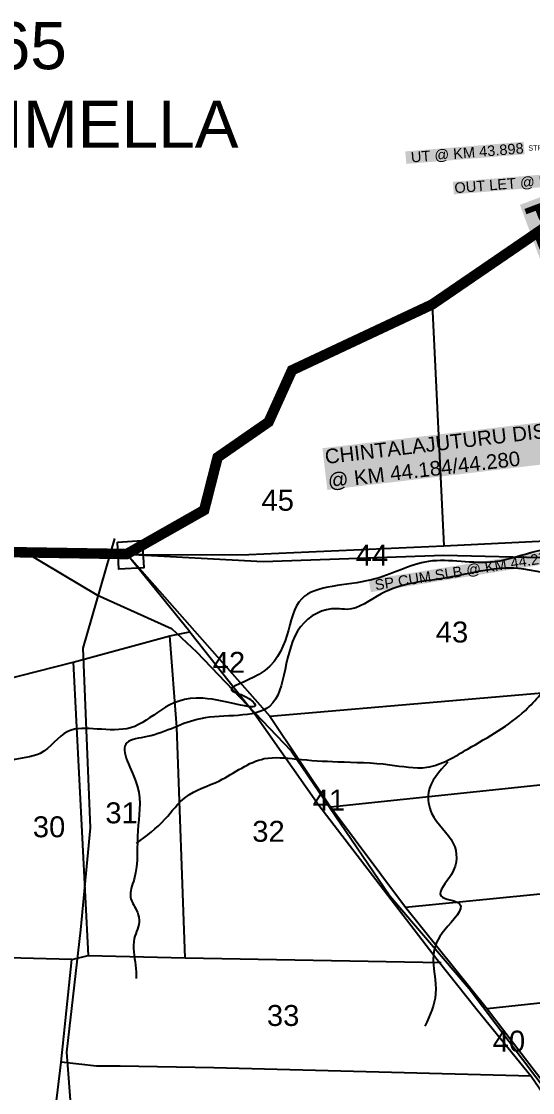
# Model space of a CAD drawing. Header units: inches. Extents: x 204181 to 273365, y 1587708 to 1600456.
# Drawn here: x 206162 to 206651, y 1595411 to 1596434 of the extents above; entities that cross this region are included whole.
import ezdxf
from ezdxf.enums import TextEntityAlignment as Align

# ---------------------------------------------------------------- set-up
doc = ezdxf.new("R2010")
doc.units = ezdxf.units.IN
doc.header["$LTSCALE"] = 15
doc.header["$MEASUREMENT"] = 0
doc.linetypes.add('HIDDEN2', pattern=[0.1875, 0.125, -0.0625])
for name, color, linetype in [('PAPER SIZE', 5, 'Continuous'), ('PLOT NOS', 7, 'Continuous'), ('PLOTS', 7, 'Continuous'), ('ROADS', 1, 'Continuous'), ('STREAM', 4, 'Continuous'), ('STRUCTURE', 5, 'Continuous'), ('text2', 7, 'Continuous'), ('VILLAGE BOUNDARY STONES', 1, 'Continuous'), ('VILLAGE BOUNDRY', 5, 'Continuous')]:
    doc.layers.add(name, color=color, linetype=linetype)
doc.styles.get("Standard").update_dxf_attribs({"font": 'arial.ttf'})
doc.dimstyles.get("Standard").update_dxf_attribs({"dimtxt": 0.18, "dimasz": 0.18, "dimexe": 0.18, "dimexo": 0.0625, "dimgap": 0.09, "dimtad": 0, "dimtih": 1, "dimtoh": 1, "dimdec": 4, "dimzin": 0, "dimdsep": 46, "dimtxsty": 'Standard', "dimcen": 0.09, "dimadec": 0, "dimazin": 0, "dimtfac": 1, "dimtdec": 4, "dimtofl": 0, "dimtmove": 0, "dimatfit": 3, "dimfxl": 1, "dimtolj": 1, "dimtzin": 0, "dimarcsym": 0})

# ---------------------------------------------------------------- blocks, each defined once
blk = doc.blocks.new('UT')
at = {"layer": 'STRUCTURE'}
h = blk.add_hatch(dxfattribs=at)
h.set_pattern_fill('DASH', color=150, scale=7.999999999999998, angle=-39.62775206685995, style=0)
h.set_pattern_definition([(320.37224793314, (-4370.464045089087, -6260.881149863359), (1.408001531132492, 0.1324072820072919), [0.9999999999999998, -0.9999999999999998])])
h.paths.add_polyline_path([(765162.9675066409, 1700681.885966053), (765165.5706946704, 1700680.616418319), (765167.2115574566, 1700680.268093512), (765169.1204505624, 1700680.006090325), (765172.4158343371, 1700679.627599867), (765176.4119631688, 1700679.345266073), (765179.5041916154, 1700679.470832215), (765183.0623928958, 1700679.941976878), (765187.653863331, 1700680.880728189), (765188.8854408305, 1700681.172290679), (765193.0594222734, 1700682.222896261), (765196.0594222734, 1700680.222896261), (765196.0594222732, 1700672.222896261), (765193.059422273, 1700670.222896261), (765190.5057321201, 1700670.796857346), (765188.1290725247, 1700671.306258218), (765185.4941448105, 1700671.815650651), (765183.6163483107, 1700672.12764564), (765180.9986007552, 1700672.46166047), (765180.3290960666, 1700672.523134715), (765178.4873260654, 1700672.631123998), (765176.6762091704, 1700672.636509361), (765174.5831391418, 1700672.500406373), (765172.534028191, 1700672.254105192), (765170.4159507004, 1700671.954846333), (765168.4528082367, 1700671.66088667), (765166.101004961, 1700671.20675446), (765164.9649718658, 1700670.843101195), (765162.9701249787, 1700669.702226759)])
h.paths.add_polyline_path([(765259.0594222734, 1700682.22289626), (765256.0594222734, 1700680.22289626), (765256.0594222732, 1700672.22289626), (765259.0594222732, 1700670.22289626), (765261.9351070337, 1700670.954361328), (765264.4002490969, 1700671.550062475), (765266.3788792096, 1700671.989210923), (765269.093032495, 1700672.510050664), (765272.6518334274, 1700672.97822495), (765276.0687944656, 1700673.093904169), (765278.5781092133, 1700672.933545554), (765281.1683763347, 1700672.653460775), (765283.8680040132, 1700672.3279393), (765286.4420291914, 1700671.859000532), (765287.9990189318, 1700671.256817373), (765289.1513379057, 1700670.559826468), (765289.1487195679, 1700682.743565763), (765287.5893077053, 1700681.791647122), (765285.7373813264, 1700681.170064355), (765283.0007571635, 1700680.681356852), (765281.1888035367, 1700680.417637402), (765276.6898998322, 1700679.872435108), (765272.6690061819, 1700679.859315587), (765268.7030904231, 1700680.287947755), (765264.817948322, 1700680.971872088), (765261.162969874, 1700681.748857019)])
at = {"layer": 'STRUCTURE', "color": 150, "const_width": 0.6280741461245082}
for points in [[(765190.0594222734, 1700688.222896261), (765190.0594222734, 1700684.222896261), (765196.0594222734, 1700680.222896261), (765256.0594222734, 1700680.22289626), (765262.0594222734, 1700684.22289626), (765262.0594222734, 1700688.22289626)], [(765190.0594222732, 1700664.222896261), (765190.0594222732, 1700668.222896261), (765196.0594222732, 1700672.222896261), (765256.0594222732, 1700672.22289626), (765262.0594222732, 1700668.22289626), (765262.0594222732, 1700664.22289626)]]:
    blk.add_lwpolyline(points, dxfattribs=at)
at = {"layer": 'STRUCTURE', "color": 150}
for points in [[(765196.0594222734, 1700680.222896261), (765256.0594222734, 1700680.22289626)], [(765196.0594222732, 1700672.222896261), (765256.0594222732, 1700672.22289626)], [(765196.0594222732, 1700672.222896261), (765256.0594222732, 1700672.22289626)]]:
    blk.add_lwpolyline(points, dxfattribs=at)
at = {"layer": 'STRUCTURE', "color": 0}
blk.add_circle((765226.0594222733, 1700676.222896261), 1.88981828804203, dxfattribs=at)
at = {"layer": 'STRUCTURE', "color": 150}
for points in [[(765162.9675066409, 1700681.885966053), (765164.358628801, 1700681.068441708), (765167.8770977717, 1700680.169164927), (765171.232134209, 1700679.760402754), (765176.060009073, 1700679.351640581), (765184.7336071001, 1700680.250917361), (765193.0594222735, 1700682.222896261)], [(765289.1487195679, 1700682.743565763), (765287.7814574724, 1700681.886733643), (765284.290041913, 1700680.887563977), (765280.948015412, 1700680.383366718), (765276.1337485436, 1700679.837201234), (765267.4380478043, 1700680.488960477), (765259.0594222734, 1700682.22289626)], [(765162.9701249787, 1700669.702226759), (765164.3373870743, 1700670.559058879), (765167.8288026336, 1700671.558228544), (765171.1708291346, 1700672.062425803), (765175.985096003, 1700672.608591288), (765184.6807967423, 1700671.956832044), (765193.0594222732, 1700670.222896261)], [(765289.1513379057, 1700670.559826468), (765287.7602157457, 1700671.377350814), (765284.2417467749, 1700672.276627594), (765280.8867103376, 1700672.685389768), (765276.0588354736, 1700673.09415194), (765267.3852374465, 1700672.19487516), (765259.0594222731, 1700670.22289626)]]:
    blk.add_spline(points, degree=3, dxfattribs=at)
at = {"layer": 'STRUCTURE', "color": 0}
blk.add_text('STREAM', height=5, dxfattribs=at).set_placement((765148.2464563532, 1700675.806984554), align=Align.MIDDLE_CENTER)
for points in [[(765190.8848369633, 1700675.966282922), (765164.2099887003, 1700675.833849112)], [(765289.2568244911, 1700676.692727373), (765265.4033313843, 1700676.382461722)]]:
    blk.add_leader(points, dimstyle='Standard', override={"dimasz": 10, "dimgap": 0.09, "dimtad": 0}, dxfattribs=at)
blk = doc.blocks.new('PBC')
at = {"layer": 'STRUCTURE', "color": 5, "insert": (13.58418735620216, 8.749394984683022), "char_height": 30, "width": 181.0570371527063, "attachment_point": 1, "rotation": 325.634693942822, "bg_fill": 1, "box_fill_scale": 1.1, "bg_fill_color": 7, "bg_fill_true_color": 16777215, "bg_fill_transparency": 0}
blk.add_mtext('{\\fArial|b1|i0|c0|p34;\\C256;PBC}', dxfattribs=at)
at = {"layer": 'PAPER SIZE'}
blk.add_leader([(148.598555829667, -102.5206254196819), (80.64541452931007, -54.71103890542872)], dimstyle='Standard', override={"dimasz": 40, "dimgap": 0.09, "dimtad": 0, "dimtfill": 2, "dimtfillclr": 5}, dxfattribs=at)

msp = doc.modelspace()

# ---------------------------------------------------------------- linework, layer by layer
at = {"layer": 'PLOTS'}
for points in [[(206555.0822447546, 1596163.534608397), (206566.2216161271, 1595932.829464433)], [(206263.0468455315, 1595925.127115326), (206393.6350147634, 1595918.015094071), (206566.1448099622, 1595923.952081515), (206777.317686115, 1595919.046506194), (207070.7036326531, 1595907.085892224), (207151.2974245017, 1595958.156266977), (207271.9071482404, 1595947.60680697), (207278.8848143704, 1595971.432502533), (207300.4986552429, 1596005.823657643)], [(206127.5551611366, 1595800.355231307), (206211.912363068, 1595821.855419218), (206304.2037724916, 1595847.142853644), (206323.2595565653, 1595850.827783411), (206263.0468455315, 1595925.127115326), (206292.7406836308, 1595924.231738788), (206379.7819640745, 1595924.783279454), (206566.2216161271, 1595932.829464433), (206677.0005974866, 1595938.3227622)], [(206263.0468455315, 1595925.127115326), (206399.7243133087, 1595770.182041405), (206457.8240900834, 1595683.700296984), (206529.6274085674, 1595587.876024075), (206607.8369249673, 1595490.755240472), (206694.7110778915, 1595377.195879695), (206728.4091547244, 1595334.487499574), (206767.500076796, 1595285.386438596), (206799.6131783353, 1595239.826259), (206832.5341500864, 1595192.50005779), (206887.5290521636, 1595111.815986394), (206943.8164457235, 1595035.864795911), (207015.1695493507, 1594950.509442014), (207073.2939915456, 1594883.848446262), (207152.6092935765, 1594801.054314239), (207243.6637584618, 1594699.708531445), (207318.8194724933, 1594619.096507376), (207335.7968157417, 1594603.340452768)], [(206399.7243133087, 1595770.182041405), (206742.1987003289, 1595799.633368779), (207078, 1595825), (207070.7036326531, 1595907.085892224)], [(206323.2595565653, 1595850.827783411), (206385.1327668645, 1595772.695711712), (206446.6963157479, 1595685.356614212), (206560.0410224807, 1595537.887502304), (206597.996645361, 1595489.746722552), (206649.6468783546, 1595426.203800737), (206692.7613621552, 1595363.783422647), (206719.1780054331, 1595332.24746732), (206762.6603087954, 1595278.497928857), (206816.3567698053, 1595207.414124502), (206827.3204531583, 1595185.068226047), (206819.7978193988, 1594958.250524524), (206935.690447366, 1594957.057673492), (206911.6066940807, 1594787.353404134), (206880.3230893766, 1594522.781103068), (206758.4097235222, 1594633.814522445), (206626.4632533297, 1594718.197064329), (206446.1535372105, 1594785.710522686), (206449.8285318223, 1594848.7213683)], [(206318.9753733315, 1595539.359033164), (206310.8545893106, 1595759.61193956), (206304.2037724916, 1595847.142853644)], [(206211.912363068, 1595821.855419218), (206226.1202883744, 1595541.715980027)], [(206457.8240900834, 1595683.700296984), (207085.9637821325, 1595749.582866116)], [(206529.6274085674, 1595587.876024075), (207096.6019640017, 1595643.965802469)], [(206210.5336930195, 1595537.83316609), (206136.964340135, 1595539.804666893), (206031.1094783443, 1595541.041441046), (205997.8327395739, 1595541.873533984), (205893.9229686039, 1595541.089685037), (205860.3211525847, 1595246.260133264), (205867.924461852, 1595246.696392009), (205961.4351705199, 1595238.951765162), (205976.5644237786, 1595235.856321808), (206128.4763705641, 1595224.239776799), (206174.7416474105, 1595221.055344481), (206349.4493448692, 1595212.655335998), (206557.1847277935, 1595208.415762995), (206711.2822065512, 1595205.333189082), (206777.0972708811, 1595206.975297072), (206816.3567698053, 1595207.414124502)], [(206113.6400879713, 1594887.149283261), (206122.235833495, 1595034.660465114), (206128.4763705641, 1595224.239776799), (206174.7416474105, 1595221.055344481), (206182.8403331596, 1595285.590433743), (206189.5615116246, 1595350.041773537), (206200.4565108837, 1595439.699367015), (206210.5336930195, 1595537.83316609), (206226.1202883744, 1595541.715980027), (206318.9753733315, 1595539.359033164), (206563.8035957214, 1595534.927209385)], [(207105.8976680555, 1595544.106016689), (206607.8369249673, 1595490.755240472)], [(206649.6468783546, 1595426.203800737), (206346.3815734437, 1595434.189179494), (206256.6204108789, 1595435.831169941), (206234.283848214, 1595435.843316857), (206200.4565108837, 1595439.699367015)]]:
    msp.add_lwpolyline(points, dxfattribs=at)
at = {"layer": 'ROADS'}
for points in [[(206271.3217799031, 1594029.244733535), (206221.4877492249, 1594113.859744179), (206162.3523629656, 1594166.531391078), (206169.0059994512, 1594402.180224847), (206168.8188246057, 1594604.057744312), (206164.6355379509, 1594863.180689979), (206196.7678885832, 1595123.106489203), (206214.6610610112, 1595332.657112729), (206205.8083770879, 1595449.400388805), (206219.0531992165, 1595566.165145721), (206228.4271436444, 1595663.492270584), (206221.4332455191, 1595835.096526626), (206251.7398339477, 1595940.029898068)], [(206166.4843230919, 1595926.52774383), (206234.3237598211, 1595886.294293944), (206305.975244727, 1595854.108356764), (206329.7023816161, 1595831.627536403), (206420.1673607518, 1595737.181560436), (206514.6659384772, 1595598.581629761), (206590.3619162451, 1595509.990418844), (206679.7883500874, 1595391.940896537), (206797.0367324274, 1595237.722574348), (206843.6779900529, 1595168.520940203), (206935.5955052077, 1595038.008231859), (206980.4181471344, 1594982.137365007), (207046.8565875742, 1594911.54725847), (207139.6378889808, 1594807.870913761), (207337.7198035591, 1594596.138932544)]]:
    msp.add_lwpolyline(points, dxfattribs=at)
at = {"layer": 'STREAM'}
for points in [[(207508.4428599579, 1596039.603874673), (207481.9965874088, 1596048.51922149), (207443.2959930193, 1596036.202460017), (207372.3118070378, 1596011.264031407), (207309.4208608693, 1595997.895837013), (207258.3589712564, 1595972.081251526), (207190.6952370802, 1595989.064411516), (207152.7993803291, 1595970.730081786), (207081.7896294059, 1595928.626620871), (206980.4416832296, 1595933.917373695), (206907.0346244604, 1595939.46515334), (206788.6270165565, 1595934.356672305), (206696.8244034246, 1595931.781593039), (206655.4550639841, 1595927.721998705), (206614.6054722229, 1595917.637729828), (206551.5968615221, 1595918.060928892), (206497.0324513231, 1595900.458918514), (206430.3632180082, 1595882.498890771), (206389.349072022, 1595809.936587044), (206363.2622159886, 1595794.978149424), (206379.876644084, 1595787.1813973), (206384.8460280101, 1595782.754956382), (206335.7447502297, 1595787.341543898), (206266.6315547837, 1595759.145068968), (206234.7006675484, 1595757.986030521), (206206.7126219728, 1595755.677125704), (206180.3007618783, 1595734.642317554), (206152.7448534518, 1595727.676581763), (206126.8696588773, 1595709.028341133), (206090.7799773981, 1595686.428619912), (206053.3281681626, 1595664.087291795), (206019.2420167818, 1595647.660250701), (205994.8570126899, 1595661.741988136), (205936.2904266212, 1595671.152177103), (205888.6389542888, 1595668.081507015), (205855.9873916237, 1595673.611937773), (205832.9945033671, 1595681.042731563), (205791.6018793432, 1595651.071394189), (205750.0735007093, 1595620.583536389), (205706.5681866276, 1595603.952596018), (205673.8404780143, 1595603.116151105), (205636.2924877524, 1595582.451982233), (205563.4798328622, 1595589.380039888), (205511.4982423537, 1595608.945679673), (205463.4618385483, 1595612.583764585), (205429.7839445447, 1595618.391833947)], [(207508.4188893396, 1596031.082188707), (207440.8683731683, 1596019.397876744), (207357.1764231916, 1595994.547179963), (207272.8462116954, 1595973.458531754), (207258.2361657934, 1595961.398840579), (207182.5933511273, 1595961.912541429), (207135.3490305941, 1595949.705018616), (207099.8616943564, 1595915.537561546), (207039.2113331862, 1595897.706982046), (206984.0490904402, 1595898.340603488), (206898.7002674838, 1595908.222538497), (206848.5997135238, 1595923.708272286), (206798.6950193266, 1595921.055894186), (206738.8824966385, 1595911.328337615), (206680.7985134321, 1595903.985883544), (206637.2857198452, 1595911.408046869), (206569.3677701988, 1595902.446163147), (206506.4553182217, 1595887.229279568), (206473.7313535535, 1595872.267255431), (206463.8365288335, 1595872.918131607), (206429.3385968072, 1595855.743937209), (206399.732021275, 1595779.854470121), (206333.6225780018, 1595767.851271543), (206282.5579334144, 1595750.738353509), (206263.2907033022, 1595744.905188705), (206273.0962547084, 1595703.594262084), (206273.508424288, 1595661.068996191), (206270.0917572024, 1595614.651974461), (206266.6975469379, 1595597.235043796), (206272.1087651394, 1595585.388680603), (206275.026782622, 1595575.763115303), (206270.3045055259, 1595557.932287346), (206271.4353391627, 1595532.332739851), (206272.1692033992, 1595519.542631192)], [(206272.3721722534, 1595648.700366576), (206299.794652373, 1595672.03876741), (206319.5267784366, 1595693.034133123), (206351.6242598482, 1595708.610984383), (206394.6156056301, 1595729.673050926), (206425.0899778197, 1595729.30848096), (206464.785370448, 1595726.72597154), (206514.6469443649, 1595723.881513927), (206550.1023837774, 1595721.47834488), (206589.4700726412, 1595739.052970839), (206644.2507089337, 1595775.794510416), (206671.4368893256, 1595806.937854891), (206687.2727269912, 1595825.80787942), (206719.6248569579, 1595857.196727481), (206744.5799061357, 1595876.203531273), (206770.0438416094, 1595904.026995801), (206777.9290362398, 1595925.772150079)], [(206569.9918112664, 1595726.175298458), (206551.7367721911, 1595697.45973697), (206554.5990747222, 1595677.737505991), (206575.3045614552, 1595648.663532841), (206573.5358015529, 1595619.16465963), (206563.4606925805, 1595598.700112549), (206581.2050321659, 1595591.07195184), (206567.0647064749, 1595566.051009736), (206556.3248571868, 1595542.08979404), (206558.4510966758, 1595505.03275713), (206548.1068757752, 1595474.177229922)]]:
    msp.add_spline(points, degree=3, dxfattribs=at)
at = {"layer": 'VILLAGE BOUNDARY STONES'}
msp.add_lwpolyline([(206254.0604283029, 1595936.559143933), (206277.9539697799, 1595937.930095192), (206279.4442254629, 1595911.95726375), (206255.5506839859, 1595910.586312491)], close=True, dxfattribs=at)
at = {"layer": 'VILLAGE BOUNDRY', "linetype": 'HIDDEN2', "ltscale": 20, "const_width": 10}
msp.add_lwpolyline([(206022.2187260026, 1595929.862309986), (206165.089800515, 1595926.738576854), (206263.0468455315, 1595925.127115326), (206337.1046096079, 1595967.108545145), (206349.9456181721, 1596017.526073104), (206398.7163788247, 1596051.301035141), (206421.0566593692, 1596100.691425077), (206555.0822447546, 1596163.534608397), (206689.2255105748, 1596255.185559407)], dxfattribs=at)

# ---------------------------------------------------------------- block references
at = {"layer": 'PAPER SIZE', "xscale": 0.9, "yscale": 0.9, "zscale": 0.9, "rotation": 324.774328775974}
msp.add_blockref('PBC', (206653.2232338809, 1596267.195085851, -7.2), dxfattribs=at)
at = {"layer": 'STRUCTURE', "color": 0, "rotation": 1.691744544321435}
msp.add_blockref('UT', (-507945.4705660191, -126210.0718263898), dxfattribs=at)

# ---------------------------------------------------------------- texts
at = {"layer": 'PLOT NOS'}
for s, p in [('45', (206407.4069229354, 1595976.473532676)), ('44', (206497.3978104461, 1595924.094535633)), ('43', (206574.0718562983, 1595850.640516024)), ('42', (206360.7339678768, 1595821.683444688)), ('41', (206456.3232832245, 1595690.146128946)), ('31', (206258.131011606, 1595677.895838448)), ('30', (206188.7733768256, 1595664.573860387)), ('32', (206398.6075501069, 1595660.264414176)), ('33', (206412.5973602473, 1595484.339904092)), ('40', (206628.4957067547, 1595459.830247039))]:
    msp.add_text(s, height=20, dxfattribs=at).set_placement(p, align=Align.MIDDLE_CENTER)
at = {"layer": 'STRUCTURE', "color": 5, "attachment_point": 1, "bg_fill": 1, "box_fill_scale": 1.1, "bg_fill_color": 7, "bg_fill_true_color": 16777215, "bg_fill_transparency": 0}
for s, insert, char_height, width, rotation in [(' UT @ KM 43.898', (206530.522060286, 1596308.832398627), 9.999999999999998, 111.4983628922237, 4.651061547061244), ('OUT LET @ KM 44.015', (206575.9988940487, 1596279.748514516), 9.999999999999998, 148.0399727148703, 4.651061547061244), ('CHINTALAJUTURU DISTRIBUTROY @ KM 44.184/44.280', (206451.7076854414, 1596025.006910185), 14, 334.0398853012051, 6.748046012645331), (' SP CUM SLB @ KM 44.278/44.375', (206495.6670338136, 1595899.720852622, 27), 9.999999999999998, 224.1586630286493, 9.12382681699062)]:
    msp.add_mtext(s, dxfattribs=dict(at, insert=insert, char_height=char_height, width=width, rotation=rotation))
at = {"layer": 'text2', "color": 1, "insert": (206024.1135913053, 1596433.257292089), "char_height": 45, "width": 270.1270495600453, "attachment_point": 1}
msp.add_mtext('NO.65 VULIMELLA', dxfattribs=at)

doc.saveas('drawing.dxf')
